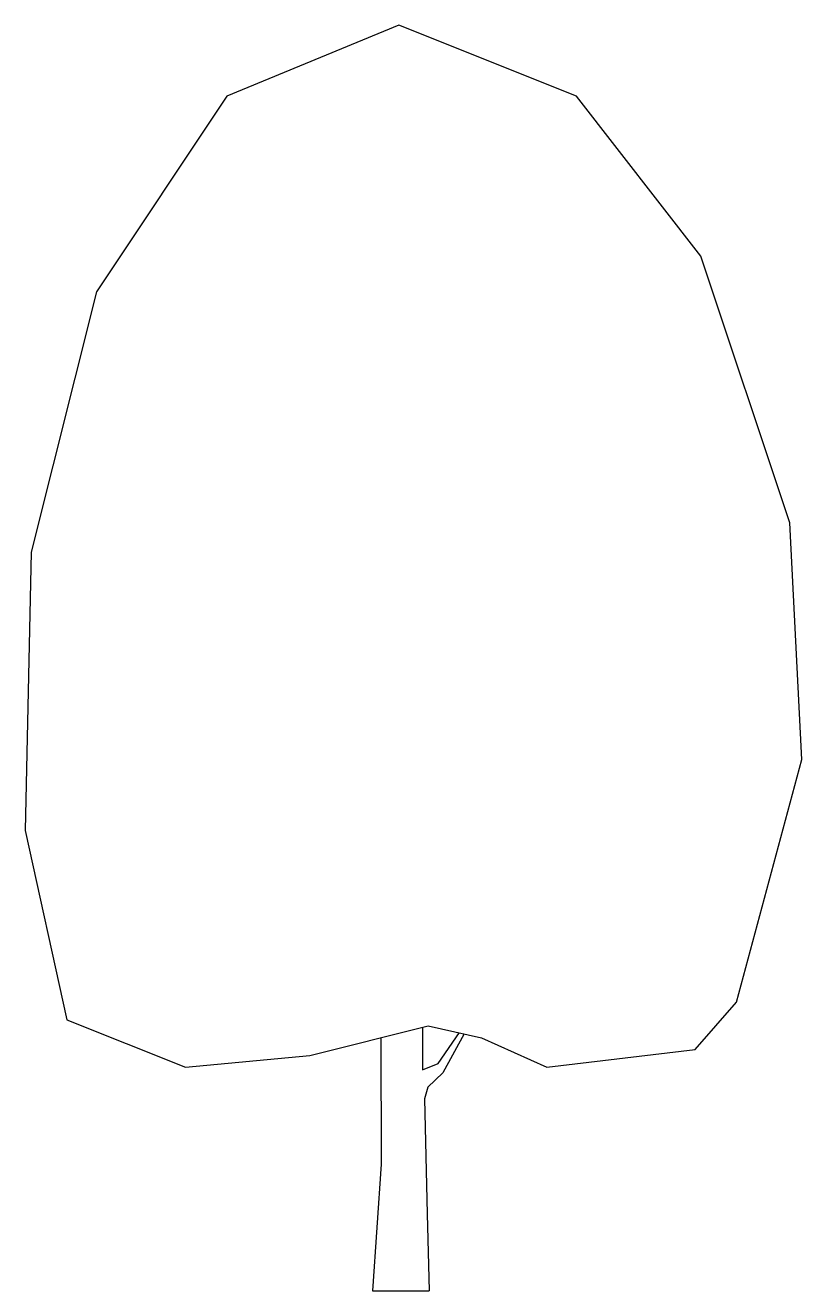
# Model space of a CAD drawing. Header units: metres. Extents: x -2.8 to 3.5, y 0 to 10.3.
import ezdxf

# ---------------------------------------------------------------- set-up
doc = ezdxf.new("R2010")
doc.units = ezdxf.units.M
doc.header["$LTSCALE"] = 0.2

msp = doc.modelspace()

# ---------------------------------------------------------------- linework, layer by layer
msp.add_line((0, 0), (0.458, 0))
at = {"flags": 128}
msp.add_lwpolyline([(3.386, 6.238), (2.665, 8.402), (1.655, 9.701), (0.212, 10.278), (-1.183, 9.701), (-2.242, 8.114), (-2.771, 5.998), (-2.819, 3.738), (-2.482, 2.199), (-1.52, 1.815), (-0.51, 1.911), (0.452, 2.151), (0.885, 2.055), (1.414, 1.815), (2.617, 1.959), (2.953, 2.344), (3.483, 4.315)], close=True, dxfattribs=at)
for points in [[(0.404, 2.139), (0.406, 1.793), (0.531, 1.845), (0.704, 2.096)], [(0.742, 2.085), (0.569, 1.77), (0.447, 1.653), (0.422, 1.557), (0.442, 0.625), (0.458, 0)], [(0.068, 2.055), (0.069, 1.028), (0, 0)]]:
    msp.add_lwpolyline(points, dxfattribs=at)

doc.saveas('drawing.dxf')
